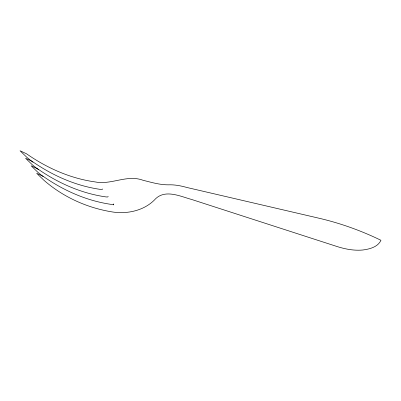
<?xml version="1.0" encoding="UTF-8"?>
<svg xmlns="http://www.w3.org/2000/svg" width="401" height="401" viewBox="0 0 401 401"><rect width="100%" height="100%" fill="white"/><g stroke="black" fill="none" stroke-linecap="round" stroke-linejoin="round"><path stroke-width="0.6" d="M113.303 204.951L113.769 203.964L113.272 204.47L111.829 204.47C86.977 201.011 63.664 190.615 43.188 176.345L36.686 173.317L43.995 180.33C63.448 197.302 87.799 208.199 113.272 212.089C128.39 214.209 145.262 210.224 155.773 198.58C165.768 189.222 180.545 196.455 191.698 199.487L336.825 246.455C345.136 249.116 353.913 250.795 362.664 250.023C369.491 249.146 377.872 247.096 380.95 240.284C361.642 230.876 341.301 223.542 320.409 218.55L187.041 187.518C180.966 185.818 174.641 184.555 168.305 184.836C159.663 184.861 151.322 182.34 143.022 180.27C127.012 174.26 111.323 185.187 95.192 181.929C70.34 178.47 47.027 168.069 26.546 153.799L20.05 150.776L27.062 157.533L32.997 162.25M102.681 188.936L102.185 189.437L100.741 189.442C75.889 185.984 52.571 175.583 32.095 161.312L25.594 158.29L32.611 165.052L38.541 169.763M108.225 196.45L107.729 196.951L106.285 196.956C81.433 193.498 58.115 183.097 37.639 168.826L31.143 165.803L38.155 172.565L43.148 176.535"/></g></svg>
